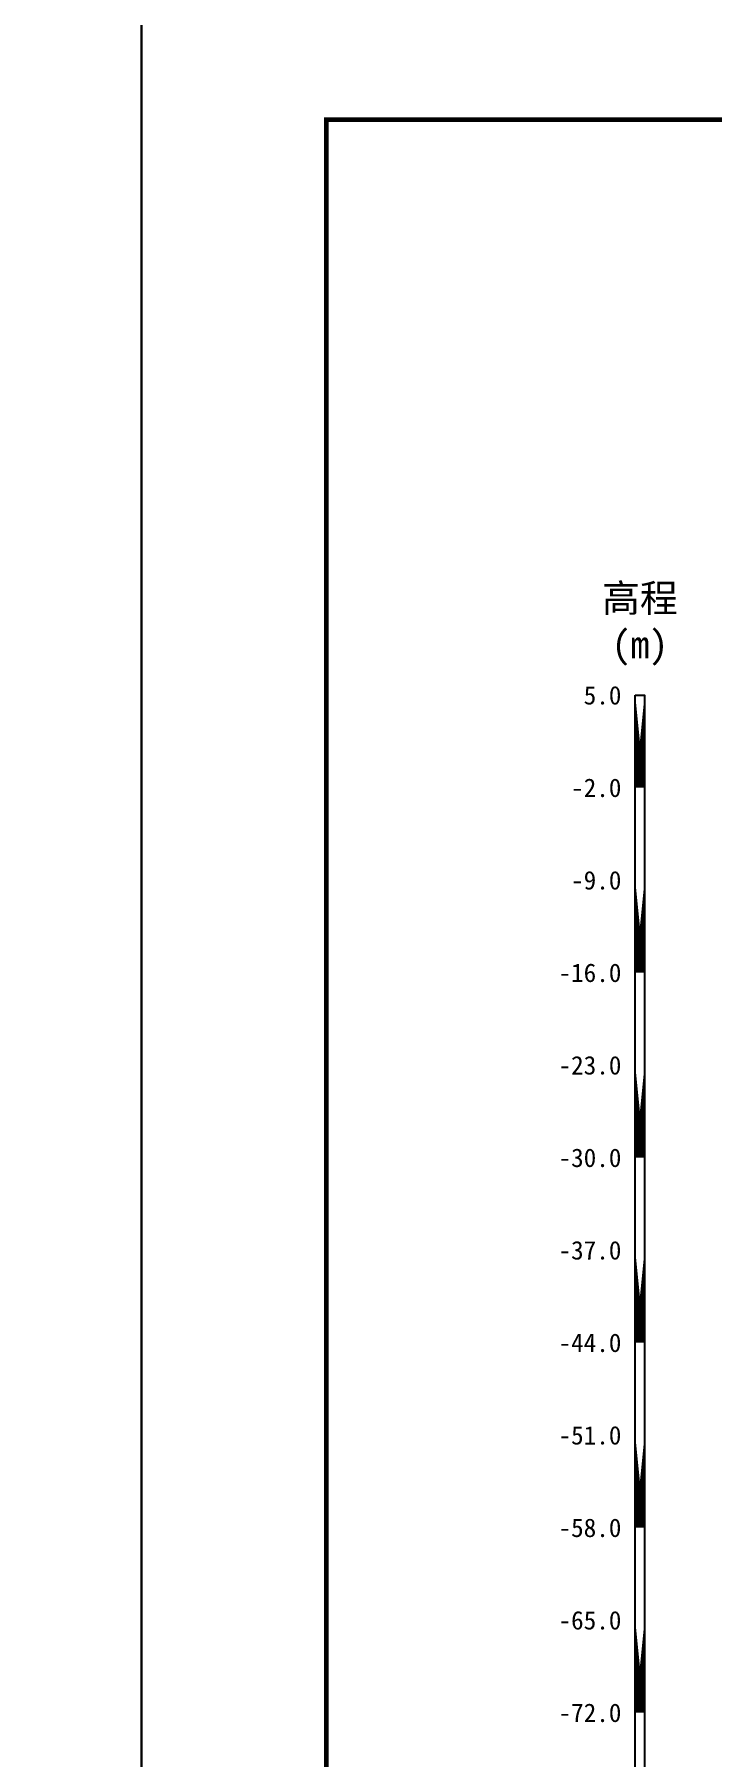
# Model space of a CAD drawing. Extents: x -37 to 3540, y -1485 to 297.
# Drawn here: x 371 to 444.3, y -1083.1 to -896.8 of the extents above; entities that cross this region are included whole.
import ezdxf
from ezdxf.enums import TextEntityAlignment as Align

# ---------------------------------------------------------------- set-up
doc = ezdxf.new("R2010")
doc.units = 0
doc.layers.add('FRAME', color=7, linetype='CONTINUOUS')
doc.layers.add('RULER', color=7, linetype='CONTINUOUS')
doc.styles.add('ST', font='')
doc.styles.get('ST').set_extended_font_data('SimSun')

msp = doc.modelspace()

# ---------------------------------------------------------------- linework, layer by layer
at = {"layer": 'FRAME', "color": 245, "linetype": 'Continuous'}
for points in [[(-37.39, -1188), (382.61, -1188), (382.61, -891), (-37.39, -891)], [(382.61, -1188), (802.61, -1188), (802.61, -891), (382.61, -891)]]:
    msp.add_lwpolyline(points, close=True, dxfattribs=at)
at = {"layer": 'FRAME', "linetype": 'Continuous', "const_width": 0.5}
msp.add_lwpolyline([(402.61, -1173), (782.61, -1173), (782.61, -906), (402.61, -906)], close=True, dxfattribs=at)
at = {"layer": 'RULER', "linetype": 'Continuous', "const_width": 1}
for points in [[(436.5, -968.23), (436.5, -978.23)], [(436.5, -988.23), (436.5, -998.23)], [(436.5, -1008.23), (436.5, -1018.23)], [(436.5, -1028.23), (436.5, -1038.23)], [(436.5, -1048.23), (436.5, -1058.23)], [(436.5, -1068.23), (436.5, -1078.23)]]:
    msp.add_lwpolyline(points, close=True, dxfattribs=at)
at = {"layer": 'RULER', "linetype": 'Continuous'}
msp.add_lwpolyline([(436, -968.23), (437, -968.23), (437, -1128.23), (436, -1128.23)], close=True, dxfattribs=at)

# ---------------------------------------------------------------- texts
at = {"layer": 'RULER', "style": 'ST'}
for s, p in [('高程', (436.5, -956.23)), ('(m)', (436.5, -961.23))]:
    msp.add_text(s, height=3, dxfattribs=at).set_placement(p, align=Align.TOP_CENTER)
for s, p in [('5.0', (434.5, -968.23)), ('-2.0', (434.5, -978.23)), ('-9.0', (434.5, -988.23)), ('-16.0', (434.5, -998.23)), ('-23.0', (434.5, -1008.23)), ('-30.0', (434.5, -1018.23)), ('-37.0', (434.5, -1028.23)), ('-44.0', (434.5, -1038.23)), ('-51.0', (434.5, -1048.23)), ('-58.0', (434.5, -1058.23)), ('-65.0', (434.5, -1068.23)), ('-72.0', (434.5, -1078.23))]:
    msp.add_text(s, height=2, dxfattribs=at).set_placement(p, align=Align.MIDDLE_RIGHT)

doc.saveas('drawing.dxf')
